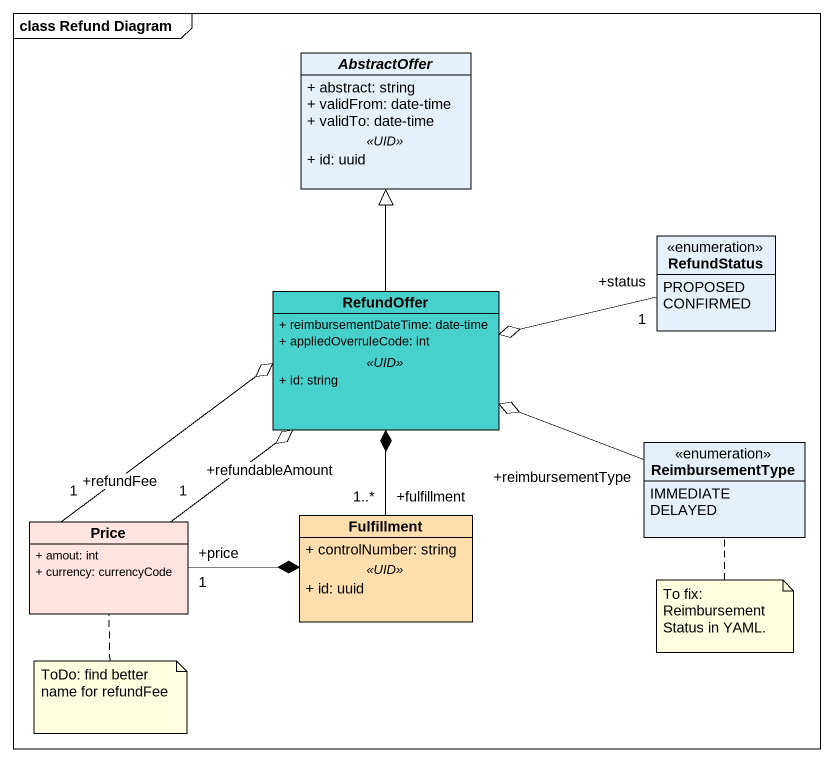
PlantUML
@startuml
mainframe class Refund Diagram
hide circle
hide empty members
skinparam classAttributeIconSize 0
abstract class AbstractOffer {
  + abstract: string
  + validFrom: date-time
  + validTo: date-time
  .. <<UID>> ..
  + id: uuid
}
enum RefundStatus {
  PROPOSED
  CONFIRMED
}
class RefundOffer #48D1CC {
  + reimbursementDateTime: date-time
  + appliedOverruleCode: int
  .. <<UID>> ..
  + id: string
}
enum ReimbursementType {
  IMMEDIATE
  DELAYED
}
class Price #FFE4E1 {
  + amout: int
  + currency: currencyCode
}
class Fulfillment #FFDEAD {
  + controlNumber: string
  .. <<UID>> ..
  + id: uuid
}
RefundStatus "+status\n1" -left-o RefundOffer
RefundOffer -up-|> AbstractOffer
RefundOffer o-right- "+reimbursementType" ReimbursementType
Price "+refundFee\n1" -up-o RefundOffer
Price "+refundableAmount\n1" -up-o RefundOffer
Price "+price\n1" -right-* Fulfillment
Fulfillment "+fulfillment\n1..*" -up-* RefundOffer
note bottom of ReimbursementType : To fix: ReimbursementStatus in YAML.
note bottom of Price : ToDo: find better name for refundFee
@enduml
